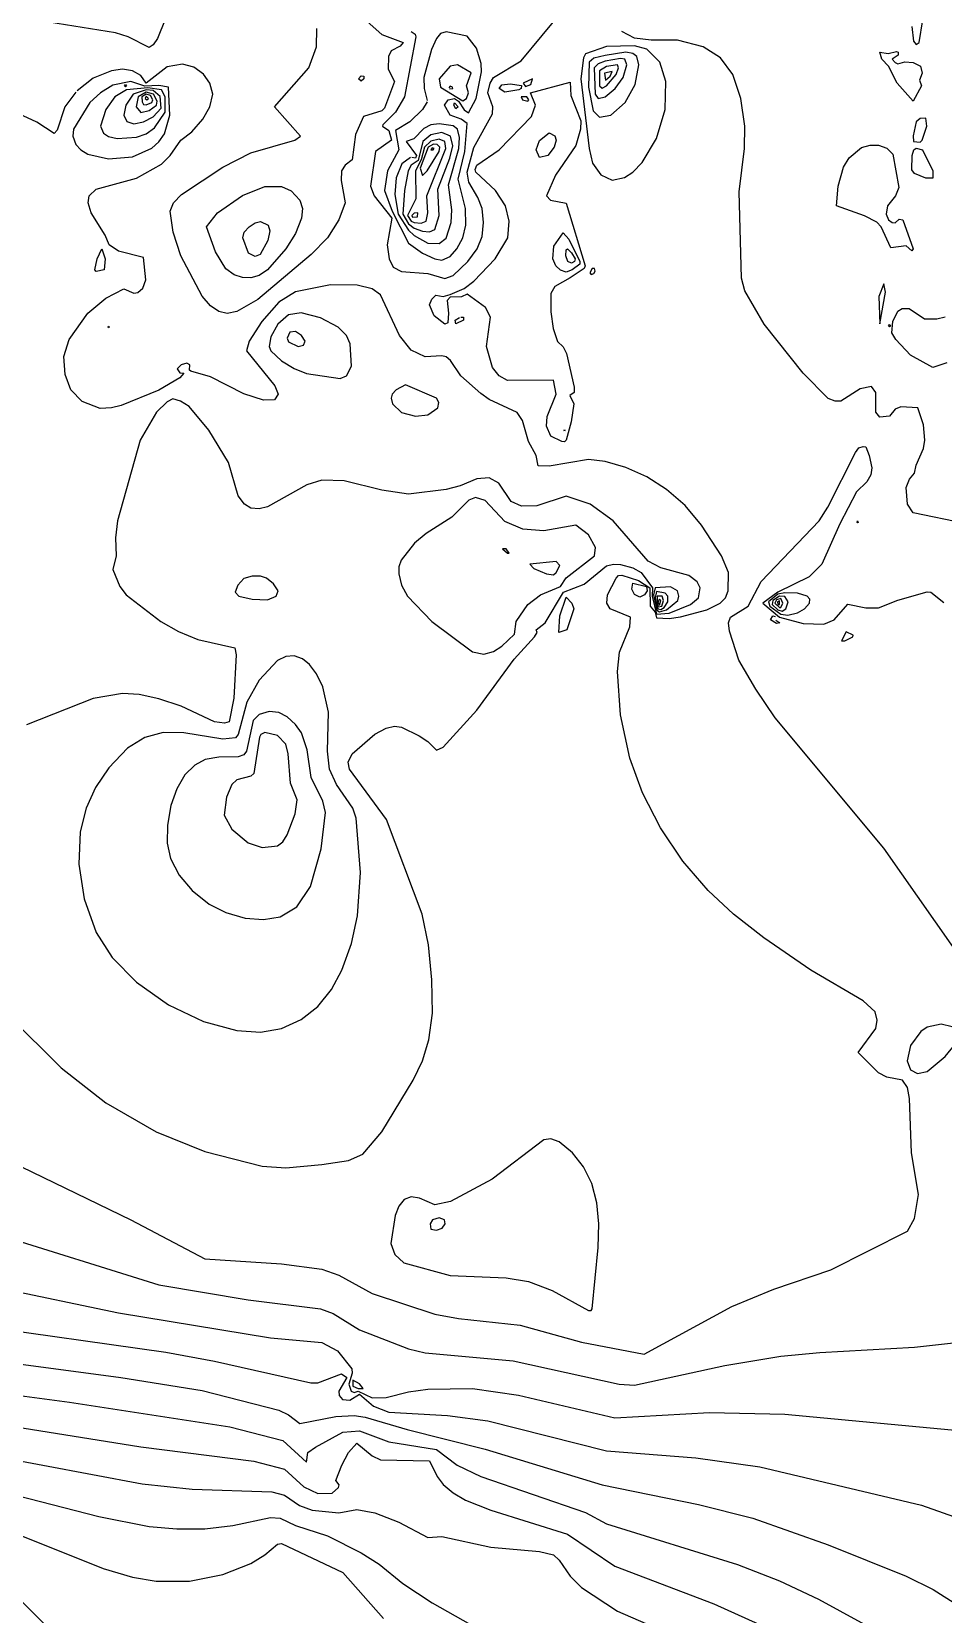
# Model space of a CAD drawing. Header units: inches. Extents: x 2608994 to 2618701, y 1261813 to 1271655.
# Drawn here: x 2610432 to 2611217, y 1268033 to 1269394 of the extents above; entities that cross this region are included whole.
import ezdxf

# ---------------------------------------------------------------- set-up
doc = ezdxf.new("R2010")
doc.units = ezdxf.units.IN
doc.header["$MEASUREMENT"] = 0

msp = doc.modelspace()

# ---------------------------------------------------------------- linework, layer by layer
for points, elevation in [([(2610553.6, 1269421.2), (2610540.4, 1269388.7), (2610536.8, 1269383.1), (2610533.2, 1269380.8), (2610515.2, 1269390.1), (2610504.4, 1269393.5), (2610446.8, 1269402.6)], 238), ([(2610718.3, 1269405.5), (2610733.6, 1269392.1), (2610751.9, 1269385.1), (2610749.2, 1269381.9), (2610741.4, 1269377.9), (2610739.1, 1269373.1), (2610739, 1269362.3), (2610744.3, 1269351.5), (2610735.8, 1269328.7), (2610733.6, 1269326.5), (2610717.6, 1269321.5), (2610710.8, 1269305.9), (2610707.9, 1269284.3), (2610701.9, 1269279.5), (2610698.8, 1269274.7), (2610698.5, 1269266.3), (2610701.8, 1269247.1), (2610696.5, 1269232.7), (2610686.6, 1269217.1), (2610672.8, 1269202.7), (2610626.8, 1269163.9), (2610608.8, 1269153.6)], 238), ([(2610758.8, 1269394.5), (2610762.1, 1269392.3), (2610762.8, 1269389.9), (2610753, 1269338.3), (2610745.2, 1269325.1), (2610734.4, 1269314.3), (2610734.2, 1269313.1), (2610739.5, 1269309.5), (2610741.9, 1269301.1), (2610728.1, 1269291.5), (2610723.6, 1269261.5), (2610726.9, 1269253.1), (2610742.1, 1269233.9), (2610738.1, 1269211.1), (2610739.7, 1269199.1), (2610743.2, 1269192), (2610750.4, 1269188), (2610773.2, 1269186.3), (2610787.6, 1269182), (2610794.8, 1269184.8), (2610807.5, 1269196.7), (2610815.5, 1269207.5), (2610819.9, 1269218.3), (2610821.1, 1269230.3), (2610819.7, 1269242.3), (2610816.1, 1269251.9), (2610808.4, 1269265.1), (2610806.9, 1269273.5), (2610812.8, 1269294.9), (2610828.7, 1269323.9), (2610829.1, 1269329.9), (2610824.6, 1269341.9), (2610826.6, 1269350.3), (2610829.6, 1269355), (2610853.5, 1269369.5), (2610889.6, 1269413.1)], 237), ([(2611189.6, 1269398.8), (2611191.1, 1269386.3), (2611193.2, 1269383.5), (2611195.9, 1269385.1), (2611199.2, 1269404.6)], 238), ([(2610608.8, 1269153.6), (2610600.4, 1269152.1), (2610593.2, 1269153.7), (2610586, 1269158.6), (2610578.8, 1269167), (2610560.5, 1269201.5), (2610553.9, 1269221.9), (2610551.2, 1269239.9), (2610554.1, 1269247.1), (2610561.2, 1269254.3), (2610596.8, 1269277.8), (2610620.8, 1269290.2), (2610658.7, 1269301.1), (2610663.5, 1269304.7), (2610641.2, 1269329.9), (2610670.6, 1269363.5), (2610677.4, 1269381.5), (2610677.6, 1269397.1)], 238), ([(2610772.6, 1269334.2), (2610768.4, 1269327.5), (2610757.6, 1269316.8), (2610745.3, 1269309.5), (2610748, 1269292.7), (2610738.3, 1269274.7), (2610735.7, 1269257.9), (2610742.5, 1269239.9), (2610756.4, 1269212.5), (2610768.4, 1269203.9), (2610779.2, 1269198.9), (2610785.2, 1269198), (2610792.4, 1269201.1), (2610798, 1269207.5), (2610803.1, 1269217.1), (2610805.8, 1269227.9), (2610805.5, 1269242.3), (2610799.3, 1269267.5), (2610804.9, 1269291.5), (2610806.8, 1269315.5), (2610801.9, 1269319.1), (2610792.4, 1269322.5), (2610787.3, 1269331.1), (2610790.6, 1269335.9), (2610796, 1269337), (2610799.6, 1269334.8), (2610804.4, 1269327.3), (2610808, 1269324.5), (2610814.8, 1269337.1), (2610819.3, 1269359.9), (2610819, 1269367.1), (2610815, 1269380.3), (2610806.8, 1269390.6), (2610788.8, 1269394.3), (2610784, 1269392.8), (2610780.4, 1269388.6), (2610776.3, 1269379.1), (2610769.6, 1269355.1), (2610769.8, 1269345.5), (2610772.6, 1269335.3)], 236), ([(2611235.2, 1268971.3), (2611190.8, 1268980.4), (2611186, 1268988), (2611184.7, 1269002.3), (2611187.5, 1269009.5), (2611192, 1269014.5), (2611193.2, 1269021.4), (2611199.7, 1269035.9), (2611200.9, 1269043.1), (2611199.5, 1269056.3), (2611194.8, 1269070.7), (2611180, 1269071.8), (2611175.2, 1269069.7), (2611170.4, 1269063.7), (2611162, 1269062.8), (2611158.6, 1269067.1), (2611158.5, 1269083.9), (2611154.8, 1269089.3), (2611145.2, 1269087.3), (2611128.4, 1269076.7), (2611123.6, 1269076.5), (2611117.6, 1269078.8), (2611096, 1269100.7), (2611062.4, 1269142.9), (2611045.9, 1269171.5), (2611042.9, 1269182.3), (2611041.1, 1269256.7), (2611045.5, 1269293.9), (2611046, 1269313.1), (2611042.5, 1269337.1), (2611035.5, 1269357.5), (2611024.9, 1269371.9), (2611009.9, 1269381.5), (2610988, 1269387.2), (2610965.2, 1269387.1), (2610950.8, 1269388.9), (2610940, 1269394.7)], 238), ([(2610942.4, 1269268.9), (2610949.6, 1269273.7), (2610957.6, 1269281.9), (2610970, 1269302.7), (2610977.4, 1269327.5), (2610978, 1269351.5), (2610972.6, 1269368.3), (2610961.6, 1269379.4), (2610950.8, 1269382.3), (2610926.8, 1269381.6), (2610908.9, 1269375.5), (2610907, 1269371.9), (2610904.8, 1269353.9), (2610911.8, 1269293.9), (2610914.8, 1269281.2), (2610922, 1269271.2), (2610931.6, 1269266.8), (2610942.4, 1269268.9)], 237), ([(2610930.6, 1269322.7), (2610942.8, 1269333.5), (2610951.6, 1269349.1), (2610954.6, 1269365.9), (2610952.8, 1269373.1), (2610949.6, 1269375.8), (2610943.6, 1269376.8), (2610925.6, 1269374.1), (2610916, 1269371.6), (2610912, 1269368.3), (2610911.3, 1269346.7), (2610915.4, 1269326.3), (2610920.8, 1269321), (2610930.6, 1269322.7)], 236), ([(2611190.8, 1269334.6), (2611176.9, 1269350.3), (2611169.6, 1269364.7), (2611163.8, 1269370.7), (2611162.1, 1269376.7), (2611169.2, 1269375.7), (2611176.4, 1269377.5), (2611177.9, 1269376.7), (2611177.8, 1269374.3), (2611172.8, 1269370.7), (2611175.2, 1269368), (2611177.6, 1269366.7), (2611183.6, 1269368.5), (2611190.8, 1269368), (2611197, 1269364.7), (2611198.6, 1269358.7), (2611196.2, 1269352.7), (2611198, 1269347.9), (2611190.8, 1269334.6)], 239), ([(2610375.9, 1268440.7), (2610517.6, 1268372.1), (2610581.3, 1268338.7), (2610647.2, 1268334.5), (2610682, 1268329.7), (2610696.4, 1268324.7), (2610725.2, 1268308.7), (2610779.2, 1268291), (2610799.6, 1268287.2), (2610852.4, 1268281.5), (2610905.2, 1268267), (2610959.2, 1268256.7), (2611034.8, 1268297.7), (2611070.8, 1268312.6), (2611119.9, 1268329.1), (2611186, 1268362.5), (2611192, 1268373.5), (2611195.3, 1268393.9), (2611189.2, 1268429.9), (2611187.5, 1268476.7), (2611186, 1268486), (2611181.6, 1268492.3), (2611168, 1268494.9), (2611160.8, 1268498.6), (2611143.3, 1268516.3), (2611158.5, 1268536.7), (2611159.7, 1268543.9), (2611157.9, 1268551.1), (2611147.6, 1268560.7), (2611102.8, 1268587.1), (2611062.2, 1268614.7), (2611036, 1268635.1), (2611014.3, 1268655.5), (2610992.6, 1268680.7), (2610973.2, 1268709.5), (2610957.8, 1268739.5), (2610946.9, 1268769.5), (2610939, 1268806.7), (2610936.2, 1268843.9), (2610938, 1268860.7), (2610946.9, 1268882.3), (2610947.5, 1268890.7), (2610930.1, 1268897.9), (2610927, 1268902.7), (2610927.6, 1268909.9), (2610935.1, 1268924.3), (2610937.3, 1268926.7), (2610940, 1268926.8), (2610954.4, 1268922.2), (2610964.1, 1268915.9), (2610964.4, 1268900.3), (2610968.8, 1268895), (2610970, 1268890.3), (2610980.8, 1268889.6), (2610990.4, 1268891), (2611013.2, 1268897.1), (2611024.7, 1268902.7), (2611029.2, 1268907.5), (2611031.6, 1268913.5), (2611031.9, 1268929.1), (2611025.9, 1268943.5), (2611008.7, 1268969.9), (2610994.5, 1268986.7), (2610978.4, 1269000.7), (2610961.6, 1269011.5), (2610943.6, 1269019.4), (2610925.6, 1269024.8), (2610911.2, 1269026.5), (2610877.6, 1269020.6), (2610868, 1269021), (2610866.3, 1269029.9), (2610859.8, 1269041.9), (2610854.5, 1269059.9), (2610850, 1269066.8), (2610826, 1269078), (2610818.8, 1269083.1), (2610801.5, 1269098.3), (2610792.5, 1269111.5), (2610788.8, 1269114.6), (2610785.2, 1269115.7), (2610770.8, 1269114.7), (2610758.8, 1269120.4), (2610748.8, 1269133.1), (2610732.4, 1269168), (2610725.2, 1269173.1), (2610712.2, 1269176.3), (2610689.2, 1269176.8), (2610659.2, 1269170.5), (2610644.8, 1269161.7), (2610630.2, 1269145.1), (2610619.4, 1269128.3), (2610617, 1269119.9), (2610641.4, 1269089.9), (2610644.3, 1269082.7), (2610641.2, 1269077.8), (2610631.6, 1269077.5), (2610614.8, 1269083), (2610586, 1269097.4), (2610569.2, 1269102.4), (2610568, 1269103.1), (2610568.4, 1269107.9), (2610565.6, 1269109.2), (2610560.8, 1269107.7), (2610557.3, 1269104.3), (2610559.6, 1269101), (2610563, 1269100.7), (2610559.6, 1269096.6), (2610541.6, 1269086), (2610509.2, 1269072.9), (2610500.8, 1269070.7), (2610491.2, 1269070.4), (2610475.6, 1269076.3), (2610465.9, 1269086.3), (2610460.9, 1269099.5), (2610459.9, 1269115.1), (2610464.3, 1269129.5), (2610480.5, 1269152.3), (2610496, 1269165.3), (2610511.6, 1269173.3), (2610520, 1269169.6), (2610523.6, 1269170.1), (2610527.8, 1269173.9), (2610530.3, 1269181.1), (2610528.3, 1269200.3), (2610506.8, 1269205.7), (2610498.9, 1269211.1), (2610495.3, 1269219.5), (2610483.3, 1269238.7), (2610480.8, 1269247.1), (2610481.5, 1269253.1), (2610487.6, 1269258.9), (2610522.4, 1269268.3), (2610544, 1269280.5), (2610551.2, 1269287.9), (2610560.4, 1269301.1), (2610570, 1269308.3), (2610579.4, 1269319.1), (2610585.4, 1269329.9), (2610588.1, 1269340.7), (2610585.4, 1269350.3), (2610580, 1269357.8), (2610571.6, 1269363.8), (2610562, 1269366.4), (2610548.8, 1269364.2), (2610530.8, 1269350.2), (2610526, 1269356.7), (2610518.8, 1269360.7), (2610510.4, 1269362.1), (2610500.8, 1269360.9), (2610485.2, 1269354.5), (2610471.4, 1269343.7)], 237), ([(2610806.4, 1269337.1), (2610808.1, 1269341.9), (2610806.3, 1269347.9), (2610810.4, 1269359.1), (2610798.6, 1269365.9), (2610792.4, 1269364.8), (2610782.7, 1269353.9), (2610783.9, 1269346.7), (2610803.2, 1269335), (2610806.4, 1269337.1)], 235), ([(2610925.8, 1269338.3), (2610934.3, 1269345.5), (2610941.1, 1269355.1), (2610944.4, 1269365.9), (2610942.5, 1269370.7), (2610938.8, 1269371.4), (2610925.6, 1269369.1), (2610919.6, 1269366.9), (2610916.2, 1269363.5), (2610917.1, 1269340.7), (2610919.6, 1269337), (2610925.8, 1269338.3)], 235), ([(2610926.9, 1269347.9), (2610935.2, 1269357.5), (2610937.3, 1269363.5), (2610936.4, 1269365.8), (2610926.8, 1269364.5), (2610920.8, 1269360.9), (2610920.8, 1269347.9), (2610923.2, 1269345.8), (2610926.9, 1269347.9)], 234), ([(2610925.9, 1269352.7), (2610930, 1269356.3), (2610931.6, 1269360.1), (2610925.2, 1269358.7), (2610925.9, 1269352.7)], 233), ([(2610518.8, 1269286.9), (2610535.6, 1269294.3), (2610541.6, 1269299.6), (2610546.4, 1269306.6), (2610551.1, 1269322.7), (2610549.9, 1269346.7), (2610541.6, 1269348.2), (2610529.6, 1269347.7), (2610517.6, 1269351.7), (2610502, 1269348.4), (2610491.3, 1269341.9), (2610482.2, 1269333.5), (2610468.2, 1269310.7), (2610467.5, 1269304.7), (2610470.2, 1269297.5), (2610474.4, 1269292.7), (2610480.4, 1269289.1), (2610498.4, 1269285.1), (2610518.8, 1269286.9)], 236), ([(2610512.8, 1269347.1), (2610511.9, 1269347.9), (2610512.8, 1269348.9), (2610513.7, 1269347.9), (2610512.8, 1269347.1)], 236), ([(2610512.8, 1269347.7), (2610512.6, 1269347.9), (2610512.8, 1269348.2), (2610513, 1269347.9), (2610512.8, 1269347.7)], 237), ([(2610713.4, 1269353.9), (2610715.6, 1269356.4), (2610718, 1269356.3), (2610718, 1269353.9), (2610715.6, 1269352), (2610713.4, 1269353.9)], 239), ([(2610888.4, 1269041.8), (2610878.8, 1269046.4), (2610875.2, 1269055.1), (2610875.9, 1269063.5), (2610883.4, 1269082.7), (2610881.2, 1269094.7), (2610841.6, 1269094.4), (2610834.4, 1269098.3), (2610828.7, 1269105.5), (2610823.7, 1269123.5), (2610827.1, 1269148.7), (2610822.6, 1269157.1), (2610806.8, 1269168.5), (2610802, 1269166.2), (2610792.4, 1269166.1), (2610789.7, 1269163.1), (2610791, 1269152.3), (2610790.2, 1269143.9), (2610787.6, 1269142.7), (2610778.4, 1269149.9), (2610774.6, 1269159.5), (2610776.4, 1269164.3), (2610780, 1269167.9), (2610786.4, 1269166.6), (2610792.4, 1269168.2), (2610804.4, 1269173.6), (2610812.8, 1269179.7), (2610831, 1269199.1), (2610841.8, 1269217.1), (2610843, 1269231.5), (2610840, 1269244.7), (2610831.2, 1269257.9), (2610814.4, 1269273.5), (2610813.7, 1269275.9), (2610815.2, 1269279.5), (2610834.6, 1269292.7), (2610862.2, 1269321.5), (2610865.6, 1269331.1), (2610861.3, 1269341.9), (2610895.6, 1269351), (2610896.2, 1269339.5), (2610904.8, 1269317.9), (2610904.4, 1269310.7), (2610900.4, 1269296.4), (2610883, 1269271.1), (2610875.2, 1269253.1), (2610878.5, 1269249.5), (2610892, 1269247), (2610908.6, 1269193.1), (2610907.6, 1269190.8), (2610895.6, 1269182.6), (2610882.4, 1269175.1), (2610879, 1269169.1), (2610878.9, 1269153.5), (2610880.9, 1269139.1), (2610884.8, 1269127.8), (2610889.6, 1269123.2), (2610892.3, 1269117.5), (2610899.1, 1269088.7), (2610898.9, 1269083.9), (2610895.4, 1269081.5), (2610898.7, 1269074.3), (2610896.3, 1269058.7), (2610892, 1269043.1), (2610890.8, 1269041.6), (2610888.4, 1269041.8)], 238), ([(2610791.8, 1269345.3), (2610794.7, 1269345.5), (2610794.4, 1269346.7), (2610792.4, 1269347.6), (2610791.1, 1269346.1)], 234), ([(2610851.4, 1269344.3), (2610839.2, 1269342.4), (2610834.4, 1269345.5), (2610836.8, 1269348.8), (2610844, 1269349.5), (2610853.6, 1269348.2), (2610853.3, 1269345.5), (2610851.4, 1269344.3)], 238), ([(2610861.6, 1269349.1), (2610863.2, 1269353.9), (2610855.1, 1269350.3), (2610857.2, 1269347.3), (2610861.6, 1269349.1)], 237), ([(2610470.2, 1269342.5), (2610460.8, 1269329.9), (2610454, 1269309.7), (2610451.6, 1269306.8), (2610436.5, 1269316.7), (2610413.2, 1269327.6)], 237), ([(2610522.4, 1269303.6), (2610530.8, 1269306.7), (2610538, 1269311.6), (2610547, 1269325.1), (2610547.1, 1269338.3), (2610543.9, 1269344.3), (2610532, 1269346.2), (2610513.7, 1269344.3), (2610503.6, 1269338.3), (2610496, 1269327.5), (2610491.3, 1269313.1), (2610493.9, 1269307.1), (2610498.4, 1269304.3), (2610505.6, 1269302.6), (2610522.4, 1269303.6)], 235), ([(2610528.4, 1269316.9), (2610536.8, 1269321.3), (2610543.5, 1269328.7), (2610542.8, 1269338.7), (2610536.8, 1269344), (2610530.8, 1269344.3), (2610519.4, 1269340.7), (2610513.1, 1269331.1), (2610511.4, 1269322.7), (2610514, 1269317.3), (2610520, 1269315.2), (2610528.4, 1269316.9)], 234), ([(2610533.2, 1269326.7), (2610539.5, 1269331.1), (2610540.1, 1269334.7), (2610537.1, 1269340.7), (2610530.8, 1269342.5), (2610523.8, 1269338.3), (2610522, 1269329.9), (2610526, 1269324.9), (2610533.2, 1269326.7)], 233), ([(2610527.2, 1269334.1), (2610528.4, 1269331.8), (2610530.8, 1269331.4), (2610535.6, 1269333.5), (2610536.4, 1269335.9), (2610534.4, 1269339.6), (2610530.8, 1269340.7), (2610527.1, 1269338.3), (2610527.2, 1269334.1)], 232), ([(2610531.4, 1269335.9), (2610532.8, 1269337.1), (2610530.8, 1269338.9), (2610529.9, 1269337.1), (2610531.4, 1269335.9)], 231), ([(2610797.2, 1269328.1), (2610795.5, 1269331.1), (2610796, 1269333.3), (2610799.1, 1269329.9), (2610797.2, 1269328.1)], 237), ([(2610803.2, 1269340.7), (2610803.2, 1269340.7), (2610803.2, 1269340.7), (2610803.1, 1269340.7), (2610803.2, 1269340.7)], 234), ([(2610859, 1269334.7), (2610860, 1269335.9), (2610858.4, 1269338.5), (2610853.5, 1269338.3), (2610854.6, 1269335.9), (2610859, 1269334.7)], 237), ([(2611190.8, 1269304.8), (2611191, 1269299.9), (2611196.8, 1269299.4), (2611198.5, 1269301.1), (2611202.6, 1269313.1), (2611201.6, 1269320.1), (2611196.8, 1269319.9), (2611193.2, 1269317), (2611190.8, 1269304.8)], 238), ([(2610758.3, 1269286.1), (2610750.8, 1269280.7), (2610745.7, 1269268.7), (2610744.6, 1269254.3), (2610747.6, 1269237.5), (2610756.4, 1269223.7), (2610761.2, 1269219.2), (2610773.2, 1269212.5), (2610782.8, 1269212.1), (2610788.8, 1269216.9), (2610793.3, 1269230.3), (2610793.8, 1269241.1), (2610790.8, 1269262.7), (2610799.8, 1269293.9), (2610800.3, 1269303.5), (2610798.6, 1269310.7), (2610794.8, 1269313.6), (2610782.8, 1269315.3), (2610775.6, 1269314.2), (2610769.6, 1269311.3), (2610760.9, 1269302.3), (2610754.5, 1269299.9), (2610763.4, 1269287.9), (2610762.4, 1269285.5), (2610759.4, 1269286.2)], 235), ([(2610779.2, 1269224.3), (2610782.9, 1269236.3), (2610781.7, 1269259.1), (2610791.9, 1269285.5), (2610794.6, 1269296.3), (2610792.7, 1269304.7), (2610785.2, 1269307.7), (2610775.6, 1269305.6), (2610768.8, 1269299.9), (2610764.8, 1269283.7), (2610758.7, 1269279.5), (2610756.1, 1269274.7), (2610753, 1269257.9), (2610751.7, 1269237.5), (2610756.4, 1269229.2), (2610761.2, 1269225.3), (2610768.4, 1269222.7), (2610774.4, 1269222.4), (2610779.2, 1269224.3)], 234), ([(2610876.4, 1269287.9), (2610869.2, 1269286.1), (2610866.4, 1269292.7), (2610869.2, 1269300.7), (2610877.6, 1269307.3), (2610882.4, 1269304.9), (2610883.4, 1269301.1), (2610881.8, 1269295.1), (2610876.4, 1269287.9)], 239), ([(2610771.6, 1269231.5), (2610773, 1269238.7), (2610772.2, 1269253.1), (2610788.7, 1269293.9), (2610787.6, 1269299.9), (2610782.8, 1269302), (2610775.6, 1269300.2), (2610770.2, 1269295.1), (2610767.4, 1269284.3), (2610762.4, 1269274.7), (2610762.8, 1269250.7), (2610755.7, 1269236.3), (2610758.7, 1269231.5), (2610761.2, 1269230.3), (2610767.2, 1269229.8), (2610771.6, 1269231.5)], 233), ([(2610772.6, 1269274.7), (2610782.7, 1269291.5), (2610783.4, 1269295.1), (2610781.1, 1269297.5), (2610778, 1269297.8), (2610773.5, 1269295.1), (2610766.4, 1269277.1), (2610768.4, 1269270.8), (2610772.6, 1269274.7)], 232), ([(2610777.7, 1269292.7), (2610778.4, 1269293.9), (2610776.8, 1269294.6), (2610775.8, 1269292.7), (2610777.7, 1269292.7)], 231), ([(2611189.6, 1269205.9), (2611184.8, 1269210.1), (2611171.6, 1269208.5), (2611163.2, 1269226.6), (2611159.6, 1269230.6), (2611148.8, 1269236.1), (2611124.7, 1269244.7), (2611126.1, 1269261.5), (2611130.8, 1269277.8), (2611135.6, 1269286), (2611146.4, 1269294.7), (2611153.6, 1269296.9), (2611160.8, 1269296.7), (2611168, 1269294.1), (2611173.1, 1269289.1), (2611178.3, 1269260.3), (2611175.6, 1269253.1), (2611168.7, 1269244.7), (2611167.5, 1269237.5), (2611169.5, 1269232.7), (2611172.8, 1269230.2), (2611175.2, 1269230.1), (2611178.8, 1269233.2), (2611181.8, 1269232.7), (2611190.6, 1269207.5), (2611189.6, 1269205.9)], 239), ([(2611201.6, 1269268.4), (2611192, 1269272.5), (2611189.6, 1269275.6), (2611190, 1269287.9), (2611191.3, 1269292.7), (2611193.2, 1269294.1), (2611198.7, 1269292.7), (2611207.6, 1269274.7), (2611207.6, 1269268.5), (2611201.6, 1269268.4)], 239), ([(2610628, 1269184.7), (2610620.8, 1269182.8), (2610613.6, 1269183.1), (2610606.4, 1269185.4), (2610599.2, 1269190.4), (2610590.3, 1269205.1), (2610582.5, 1269226.7), (2610592.1, 1269238.7), (2610613.6, 1269253.5), (2610632.8, 1269261.3), (2610647.2, 1269261.2), (2610655.6, 1269257.4), (2610663, 1269249.5), (2610665.2, 1269242.3), (2610664.4, 1269233.9), (2610659.3, 1269220.7), (2610650.8, 1269207.5), (2610635.2, 1269189.5), (2610628, 1269184.7)], 239), ([(2610760, 1269234.8), (2610764.2, 1269235.1), (2610764.4, 1269238.7), (2610761.2, 1269238.2), (2610759.4, 1269236.3), (2610760, 1269234.8)], 232), ([(2610628.8, 1269202.7), (2610624.4, 1269201.1), (2610618.8, 1269203.9), (2610613.8, 1269217.1), (2610615.1, 1269221.9), (2610619.2, 1269226.7), (2610624.4, 1269230.1), (2610629.2, 1269231.1), (2610635.6, 1269227.9), (2610637.2, 1269223.1), (2610635.4, 1269214.7), (2610628.8, 1269202.7)], 240), ([(2610897.2, 1269189.5), (2610892, 1269187.7), (2610887.2, 1269189.2), (2610883.3, 1269193.1), (2610880.7, 1269199.1), (2610881.6, 1269209.9), (2610889.6, 1269221.5), (2610894.4, 1269216), (2610904, 1269196.7), (2610904, 1269194.3), (2610897.2, 1269189.5)], 239), ([(2610494.5, 1269189.5), (2610487.6, 1269188.1), (2610486.6, 1269189.5), (2610488.4, 1269199.1), (2610492.4, 1269207.6), (2610495.3, 1269199.1), (2610494.5, 1269189.5)], 237), ([(2610899.2, 1269196.7), (2610896.8, 1269195.2), (2610893.5, 1269196.7), (2610891.7, 1269201.5), (2610892, 1269206.9), (2610893.2, 1269207.5), (2610896.8, 1269204.1), (2610899.8, 1269199.1), (2610899.2, 1269196.7)], 240), ([(2610912.6, 1269187.1), (2610913.6, 1269185.5), (2610916, 1269186.3), (2610917.2, 1269188.3), (2610916.4, 1269190.7), (2610914.4, 1269190.7), (2610912.6, 1269187.1)], 237), ([(2611162, 1269143.2), (2611167, 1269170.3), (2611165.6, 1269177.4), (2611161.2, 1269166.7), (2611162, 1269143.2)], 238), ([(2611219.6, 1269109.5), (2611207.6, 1269105.5), (2611188.4, 1269116.2), (2611175.9, 1269129.5), (2611172.4, 1269135.5), (2611173.2, 1269145.1), (2611177.6, 1269153.9), (2611181.2, 1269156.2), (2611187.2, 1269156.4), (2611200.4, 1269147.5), (2611211.2, 1269147.3), (2611218.4, 1269149.1)], 239), ([(2610703.2, 1269098.3), (2610707.3, 1269106.7), (2610706.3, 1269125.9), (2610703, 1269133.1), (2610695.8, 1269140.3), (2610680.8, 1269148.4), (2610664, 1269152.5), (2610653.2, 1269150.9), (2610644.1, 1269142.7), (2610637.9, 1269131.9), (2610636.5, 1269123.5), (2610637.9, 1269119.9), (2610647.2, 1269111.4), (2610658, 1269104.6), (2610668.8, 1269100.5), (2610697.6, 1269096), (2610703.2, 1269098.3)], 236), ([(2610801.4, 1269148.8), (2610803.7, 1269148.7), (2610803.8, 1269146.3), (2610797.2, 1269143.1), (2610796.5, 1269146.3), (2610800.2, 1269148.6)], 238), ([(2611170.4, 1269140.5), (2611169.6, 1269141.5), (2611170.4, 1269142.4), (2611171.5, 1269141.5), (2611170.4, 1269140.5)], 239), ([(2610498.4, 1269139.6), (2610498.1, 1269140.3), (2610498.4, 1269141.2), (2610499.2, 1269140.3), (2610498.4, 1269139.6)], 238), ([(2610666, 1269124.7), (2610667.4, 1269128.3), (2610664.5, 1269133.1), (2610659.2, 1269136.6), (2610654.4, 1269135.9), (2610651.9, 1269130.7), (2610653.2, 1269127.5), (2610661.6, 1269123.5), (2610666, 1269124.7)], 235), ([(2610773.2, 1269064.9), (2610781.6, 1269070.7), (2610782.5, 1269075.5), (2610780.4, 1269079.2), (2610754, 1269090.6), (2610745.9, 1269086.3), (2610742.5, 1269082.7), (2610741.4, 1269079.1), (2610742.7, 1269074.3), (2610750.4, 1269066.8), (2610762.4, 1269063.6), (2610773.2, 1269064.9)], 236), ([(2610630.4, 1268418.5), (2610650.8, 1268416.9), (2610682, 1268419.7), (2610704.8, 1268423.4), (2610717.1, 1268428.7), (2610733.6, 1268447.9), (2610760.5, 1268492.3), (2610768.6, 1268509.1), (2610774, 1268527.1), (2610777, 1268549.9), (2610776.6, 1268578.7), (2610773.6, 1268608.7), (2610768.1, 1268635.1), (2610737.5, 1268716.7), (2610705.8, 1268759.9), (2610704.4, 1268765.9), (2610708, 1268773.1), (2610727.6, 1268790.2), (2610737.2, 1268795.3), (2610744.4, 1268797), (2610750.4, 1268796.2), (2610765.7, 1268788.7), (2610773.2, 1268783.8), (2610780.4, 1268776.3), (2610786.4, 1268778.8), (2610815.2, 1268810.6), (2610847.3, 1268854.7), (2610864.8, 1268873.9), (2610867.2, 1268877.5), (2610866.3, 1268879.9), (2610874, 1268885.8), (2610889.9, 1268912.3), (2610907.6, 1268919), (2610926.8, 1268934.9), (2610932.8, 1268936.4), (2610938.8, 1268935.9), (2610949.6, 1268933.2), (2610956.8, 1268929.1), (2610966.3, 1268915.9), (2610966, 1268908.7), (2610970, 1268893.2), (2610980.9, 1268894.3), (2610999.2, 1268901.5), (2611006.1, 1268907.5), (2611007.5, 1268915.9), (2611004.8, 1268921.2), (2610997.6, 1268926.5), (2610973.6, 1268933.1), (2610962.8, 1268938.8), (2610932.6, 1268973.5), (2610912.7, 1268987.9), (2610892, 1268994.8), (2610866.8, 1268986.6), (2610853.6, 1268986.2), (2610844.8, 1268990.3), (2610834.2, 1269005.9), (2610826, 1269010.6), (2610815.2, 1269009.8), (2610800.8, 1269003.6), (2610788.8, 1269000.5), (2610756.4, 1268996.6), (2610733.6, 1269000.1), (2610701.2, 1269007.9), (2610682, 1269008.6), (2610669, 1269004.7), (2610635.2, 1268985.7), (2610628, 1268983.9), (2610620.8, 1268984.5), (2610615.3, 1268987.9), (2610610, 1268995.1), (2610601.6, 1269023.9), (2610584.6, 1269051.5), (2610567.6, 1269071.9), (2610560.3, 1269076.7), (2610553.6, 1269078.5), (2610548.8, 1269076), (2610539.5, 1269067.1), (2610525.5, 1269043.1), (2610506.1, 1268973.5), (2610504.2, 1268959.1), (2610505, 1268943.5), (2610502, 1268931.7), (2610508.1, 1268917.1), (2610513.5, 1268909.9), (2610543.2, 1268887.1), (2610558.4, 1268878.5), (2610575.2, 1268871.5), (2610607, 1268864.3), (2610608.1, 1268858.3), (2610606.2, 1268821.1), (2610602.1, 1268800.7), (2610598, 1268799.4), (2610589.6, 1268800.7), (2610560.8, 1268814.2), (2610541.6, 1268820.6), (2610524.8, 1268824.1), (2610510.4, 1268825), (2610485.2, 1268820.7), (2610427.6, 1268798.2)], 236), ([(2610890.8, 1269050.7), (2610890.4, 1269051.5), (2610890.8, 1269052.2), (2610890.9, 1269051.5), (2610890.8, 1269050.7)], 239), ([(2611238.8, 1268587.4), (2611165.6, 1268691.9), (2611072, 1268804), (2611055.2, 1268828.8), (2611040.8, 1268853.7), (2611032.8, 1268878.7), (2611031.9, 1268885.9), (2611033.4, 1268890.7), (2611048.8, 1268900.3), (2611060, 1268921.5), (2611109.8, 1268973.5), (2611117.4, 1268985.5), (2611141, 1269032.3), (2611144, 1269036.3), (2611147.6, 1269037.6), (2611150, 1269037.3), (2611152.9, 1269029.9), (2611155.1, 1269019.1), (2611154.2, 1269013.1), (2611151, 1269007.1), (2611142.1, 1268998.7), (2611127.6, 1268971.1), (2611112.1, 1268936.3), (2611101.1, 1268925.5), (2611074.3, 1268912.3), (2611061.4, 1268902.7), (2611075.6, 1268890.6), (2611096, 1268885.2), (2611114, 1268884.6), (2611122.7, 1268888.3), (2611134.4, 1268901.8), (2611150, 1268898.9), (2611160.8, 1268898.9), (2611177.6, 1268905.4), (2611202.8, 1268912.6), (2611206, 1268912.3), (2611217.2, 1268903.3)], 238), ([(2610829.6, 1268861.1), (2610836.8, 1268865.7), (2610847.6, 1268876.2), (2610849.2, 1268887.1), (2610859, 1268901.5), (2610870, 1268909.9), (2610887.2, 1268917.1), (2610892, 1268924.6), (2610916.4, 1268943.5), (2610917.4, 1268950.7), (2610911.4, 1268961.5), (2610900.4, 1268969.8), (2610872.8, 1268965), (2610854.8, 1268966.5), (2610839.2, 1268973), (2610822.4, 1268991.1), (2610814, 1268993.7), (2610808.3, 1268991.5), (2610793.6, 1268976.9), (2610771.6, 1268962.7), (2610761.7, 1268954.3), (2610750, 1268939.9), (2610748, 1268933.9), (2610748.1, 1268927.9), (2610750.4, 1268918.3), (2610755.6, 1268908.7), (2610776.5, 1268887.1), (2610811.6, 1268860.9), (2610821.2, 1268858.9), (2610829.6, 1268861.1)], 235), ([(2611142.8, 1268971.9), (2611142.6, 1268972.3), (2611142.8, 1268973.7), (2611143.3, 1268972.3), (2611142.8, 1268971.9)], 238), ([(2610841.6, 1268945.8), (2610843, 1268945.9), (2610840.5, 1268949.5), (2610837.3, 1268949.5), (2610841.6, 1268945.8)], 234), ([(2610883.4, 1268929.1), (2610886.6, 1268935.1), (2610883.6, 1268938.5), (2610860.8, 1268936.3), (2610864.3, 1268932.7), (2610875.1, 1268927.9), (2610881.2, 1268927.1), (2610883.4, 1268929.1)], 234), ([(2610610.3, 1268908.7), (2610622, 1268906.2), (2610635.2, 1268905.7), (2610642.5, 1268908.7), (2610644.2, 1268913.5), (2610640.4, 1268919.5), (2610634.1, 1268924.3), (2610629.2, 1268926), (2610622, 1268925.9), (2610614.8, 1268923.9), (2610609.7, 1268918.3), (2610607.4, 1268912.3), (2610610.3, 1268908.7)], 235), ([(2610959.4, 1268909.9), (2610955.6, 1268908), (2610950.8, 1268910.1), (2610948.7, 1268914.7), (2610949.6, 1268920.1), (2610961.2, 1268917.1), (2610961.7, 1268913.5), (2610959.4, 1268909.9)], 238), ([(2610978.4, 1268896.9), (2610988.1, 1268905.1), (2610989.2, 1268908.7), (2610987.9, 1268913.5), (2610982, 1268916.8), (2610968.8, 1268916.1), (2610967.2, 1268909.9), (2610970.1, 1268896.7), (2610972.4, 1268895.2), (2610978.4, 1268896.9)], 235), ([(2610976.4, 1268899.1), (2610979.6, 1268903.9), (2610979.7, 1268908.7), (2610977.2, 1268911.4), (2610970, 1268912.7), (2610968.6, 1268907.5), (2610970.9, 1268897.9), (2610973.6, 1268897.3), (2610976.4, 1268899.1)], 234), ([(2611091.2, 1268894.6), (2611097.2, 1268897.9), (2611101.6, 1268902.7), (2611101.9, 1268906.3), (2611099.4, 1268908.7), (2611091.2, 1268911.3), (2611080.4, 1268911.7), (2611074.4, 1268910.4), (2611066.3, 1268903.9), (2611067.3, 1268900.3), (2611076.8, 1268893.3), (2611082.8, 1268892.4), (2611091.2, 1268894.6)], 237), ([(2610885.9, 1268877.5), (2610886.7, 1268891.9), (2610892, 1268907.9), (2610897, 1268902.7), (2610898.6, 1268897.9), (2610892.7, 1268879.9), (2610885.9, 1268877.5)], 237), ([(2610970.6, 1268901.5), (2610971.2, 1268899.5), (2610974.4, 1268900.3), (2610976, 1268905.1), (2610974.8, 1268908.8), (2610970.3, 1268908.7), (2610970.6, 1268901.5)], 233), ([(2610972.4, 1268901.1), (2610973.6, 1268905.1), (2610972.4, 1268906.3), (2610971, 1268903.9), (2610972.4, 1268901.1)], 232), ([(2611081.3, 1268897.9), (2611083.2, 1268903.9), (2611080.4, 1268908.5), (2611075.6, 1268908.8), (2611070.1, 1268905.1), (2611069.5, 1268901.5), (2611074.4, 1268897.1), (2611078, 1268896), (2611081.3, 1268897.9)], 236), ([(2611075.6, 1268899), (2611077, 1268899.1), (2611078.5, 1268902.7), (2611076.8, 1268906.8), (2611073.2, 1268905.6), (2611071.7, 1268902.7), (2611075.6, 1268899)], 235), ([(2611074.4, 1268901.5), (2611075.8, 1268901.5), (2611075.6, 1268904.7), (2611073.9, 1268903.9), (2611074.4, 1268901.5)], 234), ([(2611072.6, 1268888.1), (2611076, 1268885.9), (2611073.2, 1268885.4), (2611068.1, 1268888.3), (2611069.9, 1268891.9), (2611072.1, 1268891.3)], 239), ([(2611138.7, 1268873.9), (2611139.2, 1268875.2), (2611133.2, 1268878.1), (2611129.1, 1268870.3), (2611132, 1268870.3), (2611138.7, 1268873.9)], 238), ([(2610608.8, 1268535.1), (2610629.2, 1268533.8), (2610647.2, 1268536.9), (2610664, 1268544.7), (2610678.3, 1268555.9), (2610690.3, 1268570.3), (2610699.2, 1268587.1), (2610707.4, 1268609.9), (2610712.5, 1268633.9), (2610715, 1268671.1), (2610711.5, 1268717.9), (2610708.5, 1268726.3), (2610694.4, 1268746.7), (2610688.5, 1268759.9), (2610686.6, 1268775.5), (2610687.6, 1268809.1), (2610682.7, 1268830.7), (2610677.2, 1268842), (2610671.2, 1268850), (2610665.2, 1268854.9), (2610658, 1268857.5), (2610650.8, 1268857), (2610643.6, 1268853.4), (2610628, 1268836.6), (2610617.2, 1268817.7), (2610609.9, 1268789.9), (2610607.6, 1268786.9), (2610596.8, 1268785.9), (2610563.2, 1268791.2), (2610545.2, 1268791.5), (2610529.6, 1268787.3), (2610514.6, 1268777.9), (2610498.5, 1268761.1), (2610487.1, 1268744.3), (2610479, 1268726.3), (2610473.9, 1268705.9), (2610472.7, 1268678.3), (2610477.4, 1268648.3), (2610487.8, 1268619.5), (2610501.3, 1268597.9), (2610522.4, 1268576.6), (2610550, 1268557.2), (2610580, 1268542.9), (2610608.8, 1268535.1)], 235), ([(2610646, 1268633), (2610660.4, 1268641.6), (2610672.1, 1268659.1), (2610681.3, 1268691.5), (2610685.1, 1268722.7), (2610682.8, 1268732.3), (2610672.6, 1268752.7), (2610669.1, 1268776.7), (2610664.3, 1268791.1), (2610659.2, 1268798.5), (2610652, 1268805), (2610644.8, 1268808.7), (2610636.4, 1268809.7), (2610628, 1268807), (2610622.8, 1268801.9), (2610617, 1268775.5), (2610614.8, 1268772.2), (2610610, 1268770.5), (2610593.2, 1268770.3), (2610581.4, 1268768.3), (2610572.5, 1268763.5), (2610564.1, 1268755.1), (2610557, 1268743.1), (2610552, 1268728.7), (2610549.1, 1268711.9), (2610548.8, 1268696.3), (2610551.6, 1268683.1), (2610559.2, 1268668.7), (2610570.4, 1268655.5), (2610584.8, 1268643.9), (2610599.2, 1268636.5), (2610616, 1268631.9), (2610631.6, 1268630.6), (2610646, 1268633)], 234), ([(2610643.8, 1268693.9), (2610648.4, 1268697.5), (2610652.1, 1268703.5), (2610658.8, 1268721.5), (2610660.6, 1268733.5), (2610655, 1268747.9), (2610653, 1268773.1), (2610650.9, 1268781.5), (2610643.6, 1268788.9), (2610632.8, 1268791.5), (2610629.3, 1268789.9), (2610628.3, 1268787.5), (2610623.2, 1268756.1), (2610620.8, 1268753.9), (2610608.8, 1268750.7), (2610604.4, 1268746.7), (2610599.8, 1268735.9), (2610597.9, 1268720.3), (2610604.3, 1268708.3), (2610618.4, 1268696.6), (2610630.4, 1268692.6), (2610643.8, 1268693.9)], 233), ([(2610412.8, 1268547.5), (2610457.6, 1268502.9), (2610496, 1268472.9), (2610539.2, 1268447.9), (2610581.2, 1268431.1), (2610630.4, 1268418.5)], 236), ([(2611202.8, 1268499.8), (2611218.4, 1268512.7), (2611230.1, 1268527.1), (2611228.6, 1268534.3), (2611224.4, 1268538.4), (2611214.8, 1268540.6), (2611202.8, 1268538), (2611197.3, 1268534.3), (2611188.3, 1268522.3), (2611185.6, 1268509.1), (2611188.4, 1268501.2), (2611194.4, 1268498.1), (2611202.8, 1268499.8)], 237), ([(2610911.2, 1268294.2), (2610913.6, 1268294.1), (2610914.4, 1268295.5), (2610919.8, 1268348.3), (2610920.3, 1268368.7), (2610918.5, 1268386.7), (2610914.1, 1268403.5), (2610907, 1268417.9), (2610897.6, 1268429.9), (2610886, 1268439.3), (2610878.8, 1268441.9), (2610872.8, 1268441.1), (2610828.3, 1268407.1), (2610792.7, 1268387.9), (2610779.2, 1268385), (2610766, 1268390.8), (2610758.8, 1268391.9), (2610752.8, 1268389.7), (2610748, 1268384.1), (2610744.9, 1268375.9), (2610741.3, 1268351.9), (2610744.8, 1268342.3), (2610752.5, 1268335.1), (2610792.4, 1268324.4), (2610840.4, 1268322.4), (2610859.6, 1268319.2), (2610880, 1268311.5), (2610911.2, 1268294.2)], 236), ([(2610785.4, 1268365.1), (2610788, 1268368.7), (2610787.5, 1268372.3), (2610782.8, 1268374), (2610777, 1268372.3), (2610775.1, 1268368.7), (2610775.6, 1268364.2), (2610780.4, 1268363.4), (2610785.4, 1268365.1)], 235), ([(2610400, 1268360.6), (2610541.6, 1268316.2), (2610618.4, 1268303.3), (2610680.8, 1268295.7), (2610691.6, 1268291.5), (2610714.4, 1268277.6), (2610756.4, 1268261.2), (2610770.8, 1268257.8), (2610846.4, 1268251), (2610937.6, 1268230.9), (2610950.8, 1268229.9), (2611028.8, 1268246.8), (2611076.8, 1268254.8), (2611110.4, 1268258.2), (2611192, 1268262.6), (2611266.4, 1268271)], 238), ([(2610402.4, 1268314), (2610506.8, 1268292.3), (2610637.6, 1268270.6), (2610682, 1268266.8), (2610695.2, 1268259.6), (2610707.6, 1268243.9), (2610708, 1268240.3), (2610705, 1268230.7), (2610707.2, 1268224.9), (2610709.6, 1268223.8), (2610713.2, 1268224.9), (2610725.2, 1268219), (2610737.2, 1268219.5), (2610756.4, 1268224.3), (2610773.2, 1268226.6), (2610811.6, 1268227.1), (2610851.2, 1268221.5), (2610934, 1268202), (2611015.6, 1268206.5), (2611080.4, 1268205), (2611238.8, 1268190)], 239), ([(2610380.8, 1268282), (2610547.6, 1268258.3), (2610589.6, 1268250.5), (2610672.4, 1268231.9), (2610678.4, 1268231.9), (2610698.8, 1268239.7), (2610703.4, 1268236.7), (2610696.6, 1268224.7), (2610696.9, 1268221.1), (2610699.5, 1268217.5), (2610706, 1268217.1), (2610714.4, 1268222.1), (2610726.4, 1268211.8), (2610739.6, 1268206.8), (2610790, 1268204), (2610824.8, 1268199.2), (2610926.8, 1268173.5), (2611003.6, 1268167.5), (2611058.8, 1268159.6), (2611198, 1268126.7), (2611235.2, 1268113.4)], 240), ([(2610319.6, 1268261.7), (2610508.8, 1268236.7), (2610578.8, 1268225.4), (2610644.8, 1268208.6), (2610653.2, 1268204.4), (2610662.8, 1268196.9), (2610694, 1268202.9), (2610709.6, 1268203.8), (2610719.2, 1268202.5), (2610755.2, 1268191.7), (2610822.4, 1268174.8), (2610923.2, 1268144.1), (2611006, 1268127.4), (2611052.8, 1268115.4), (2611117.6, 1268092.7), (2611184.8, 1268065.5), (2611207.9, 1268054.3), (2611229.2, 1268040.7)], 241), ([(2610335.2, 1268232.5), (2610464.8, 1268215.2), (2610602.8, 1268194.1), (2610648.4, 1268182.3), (2610668.8, 1268163.7), (2610669.9, 1268171.9), (2610676.5, 1268176.7), (2610700, 1268189.6), (2610714.4, 1268190.8), (2610739.6, 1268181.2), (2610780.4, 1268174.5), (2610798.4, 1268161.1), (2610818.8, 1268151.4), (2610908.8, 1268120.5), (2610926.8, 1268110.8), (2611039.6, 1268075.8), (2611075.6, 1268061.6), (2611109.2, 1268045.9), (2611164.4, 1268015.6)], 242), ([(2610713.2, 1268227.1), (2610717.4, 1268227.1), (2610714.4, 1268231.2), (2610708.4, 1268234.4), (2610708.4, 1268229.2), (2610713.2, 1268227.1)], 238), ([(2610416.8, 1268194.4), (2610526, 1268177), (2610623.2, 1268164.6), (2610649.6, 1268157.6), (2610666.4, 1268142.4), (2610678.4, 1268136.8), (2610690.7, 1268137.1), (2610696.1, 1268141.9), (2610696.8, 1268144.3), (2610694, 1268147.9), (2610699.2, 1268161.1), (2610704.8, 1268171.9), (2610712, 1268180.1), (2610725.2, 1268169.3), (2610732.4, 1268165.7), (2610774.4, 1268164.9), (2610781.1, 1268151.5), (2610786.4, 1268144.6), (2610794.8, 1268137.3), (2610805.6, 1268130.9), (2610827.2, 1268122.4), (2610893.2, 1268101.7), (2610934, 1268074.2), (2611019.2, 1268041.7), (2611075.6, 1268016.3)], 243), ([(2610398.8, 1268169.3), (2610527.2, 1268145.2), (2610570.4, 1268140.6), (2610638.8, 1268138.3), (2610649.6, 1268135.2), (2610662.5, 1268126.3), (2610673.6, 1268122.3), (2610696.4, 1268120), (2610712, 1268122.9), (2610727.6, 1268120), (2610748, 1268112.2), (2610773.2, 1268099), (2610785.2, 1268099.8), (2610827.2, 1268090.5), (2610869.2, 1268086.9), (2610881.2, 1268084.1), (2610886.1, 1268079.5), (2610895.6, 1268065.6), (2610905.2, 1268056), (2610936.4, 1268035.4), (2611031.3, 1267994.3)], 244), ([(2610389.2, 1268142.8), (2610490, 1268117), (2610533.2, 1268108.5), (2610557.2, 1268106.3), (2610581.2, 1268106.5), (2610605.2, 1268109.3), (2610637.6, 1268116.2), (2610646, 1268115.6), (2610659.2, 1268109.1), (2610686.8, 1268100.2), (2610715.6, 1268085.8), (2610731.3, 1268075.9), (2610751.6, 1268059.3), (2610776.8, 1268042.6), (2610829.6, 1268012.8)], 245), ([(2610412.8, 1268104.7), (2610493.6, 1268072.2), (2610518.8, 1268064.9), (2610539.2, 1268061.4), (2610568, 1268061.3), (2610596.8, 1268067), (2610620.8, 1268076.6), (2610632.8, 1268084), (2610643.6, 1268093.3), (2610647.2, 1268093.7), (2610700, 1268068.8), (2610734.8, 1268029.1)], 246), ([(2610411.8, 1268055.5), (2610446.9, 1268020.7)], 247)]:
    msp.add_lwpolyline(points, dxfattribs=dict(elevation=elevation))

doc.saveas('drawing.dxf')
